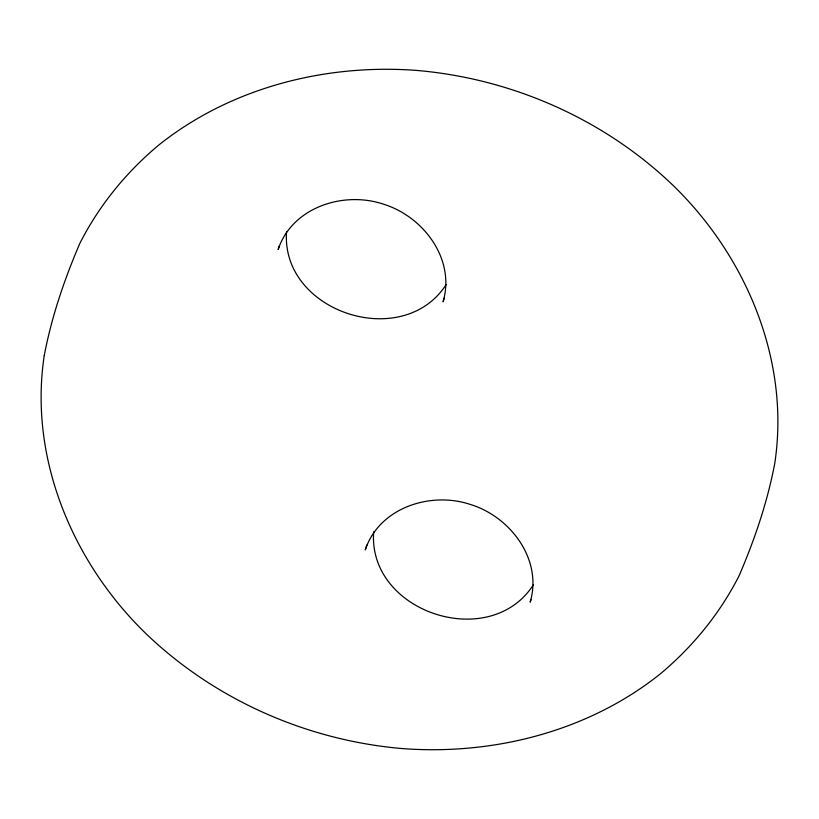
<?xml version="1.0" encoding="UTF-8"?>
<svg xmlns="http://www.w3.org/2000/svg" width="819" height="819" viewBox="0 0 819 819"><rect width="100%" height="100%" fill="white"/><g stroke="black" fill="none" stroke-linecap="round" stroke-linejoin="round"><path stroke-width="1.23" d="M286.568 231.419C280.395 311.844 402.62 352.109 446.191 284.541M373.689 531.787C367.516 612.202 489.742 652.467 533.312 584.899M279.33 245.905L278.143 249.539C292.045 207.361 343.274 190.817 383.057 204.044C423.249 216.196 455.702 259.162 443.059 301.791L444.246 298.157M366.84 545.055L365.264 549.897C379.166 507.719 430.395 491.175 470.178 504.402C510.37 516.564 542.823 559.531 530.18 602.149L530.968 599.723M44.257 355.497C28.634 458.251 72.717 562.837 146.273 633.947C215.397 700.143 307.463 740.55 402.672 748.607C493.642 755.353 587.929 731.449 659.93 674.201C692.649 646.959 719.829 613.636 739.147 575.655C754.657 539.516 767.383 502.201 774.743 463.503C790.366 360.749 746.283 256.163 672.727 185.053C603.603 118.857 511.537 78.45 416.328 70.393C325.358 63.647 231.071 87.551 159.07 144.799C126.351 172.041 99.171 205.364 79.852 243.345C64.343 279.484 51.617 316.799 44.257 355.497"/></g></svg>
